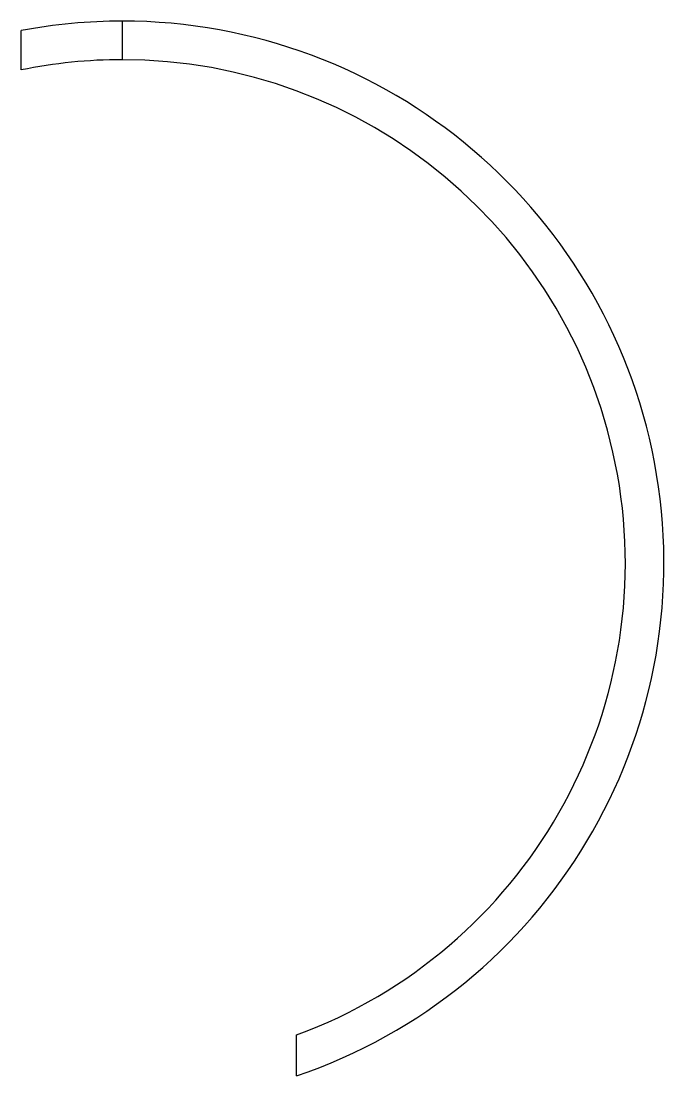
# Model space of a CAD drawing. Header units: millimetres. Extents: x 0 to 70, y 0 to 115.
import ezdxf

# ---------------------------------------------------------------- set-up
doc = ezdxf.new("R2010")
doc.units = ezdxf.units.MM

msp = doc.modelspace()

# ---------------------------------------------------------------- linework, layer by layer
at = {"layer": 'sheet_layer'}
for p, q in [((0, 109.542), (0, 113.822)), ((11, 114.857), (11, 110.657)), ((30, 0), (30, 4.45618))]:
    msp.add_line(p, q, dxfattribs=at)
for radius, start, end in [(59, 90, 100.745), (59, -71.214, 90), (54.8, 90, 101.58), (54.8, -69.7135, 90)]:
    msp.add_arc((11, 55.857), radius, start, end, dxfattribs=at)

doc.saveas('drawing.dxf')
